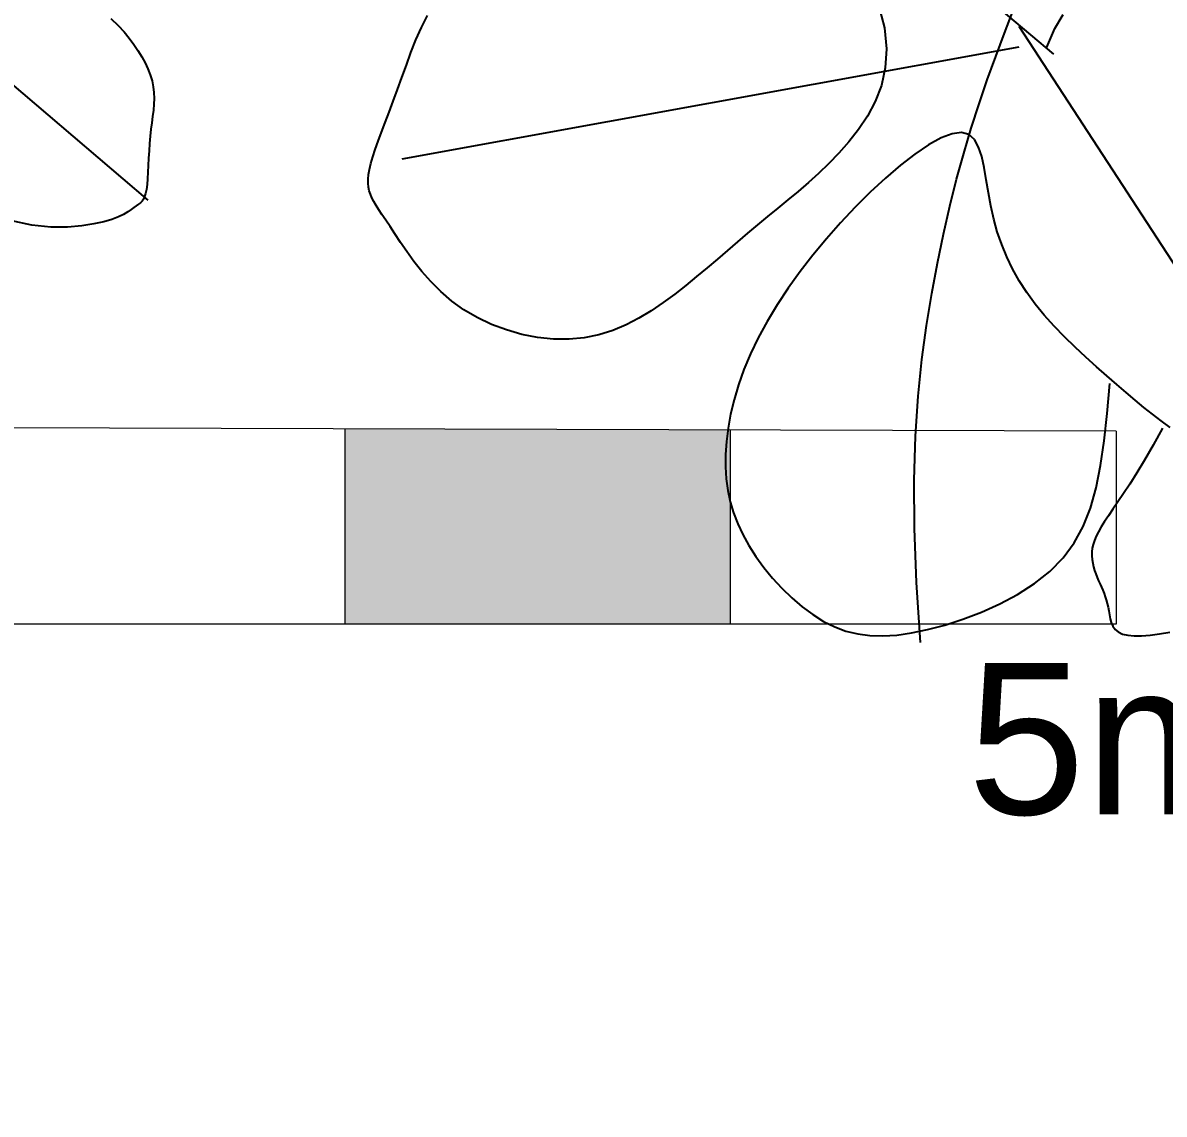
# Model space of a CAD drawing. Header units: metres. Extents: x 10 to 239, y 2 to 253.
# Drawn here: x 85.853 to 88.814, y 92.052 to 94.884 of the extents above; entities that cross this region are included whole.
import ezdxf

# ---------------------------------------------------------------- set-up
doc = ezdxf.new("R2010")
doc.units = ezdxf.units.M
doc.header["$MEASUREMENT"] = 0
for name, color, linetype in [('1', 7, 'Continuous'), ('1gris oscuro', 253, 'Continuous'), ('cot200', 9, 'Continuous')]:
    doc.layers.add(name, color=color, linetype=linetype)
doc.layers.add('barrera', color=7, linetype='Continuous', lineweight=0, true_color=0x9dbb63)
doc.layers.add('bloques ARBOLES', color=7, linetype='Continuous', true_color=0xb8d897)
doc.styles.add('Annotative', font='arial.ttf')

# ---------------------------------------------------------------- blocks, each defined once
blk = doc.blocks.new('A$C6F4E7DED')
for p, q in [((1298.93, 603.85), (1669.06, 916.06)), ((1332.74, 618.35), (1326.5, 634.49)), ((1419.1, 637.47), (1415.1, 621.92)), ((1298.22, 621.44), (1292.5, 631.23)), ((1732.66, 622.26), (1728.41, 630.49)), ((1322.96, 623.06), (1116.26, 306.06)), ((1303.73, 608.66), (1298.22, 621.44)), ((1415.1, 621.92), (1413.68, 607.64)), ((1736.41, 613.73), (1732.66, 622.26)), ((1338.77, 602.34), (1332.74, 618.35)), ((1739.8, 605.05), (1736.41, 613.73)), ((1322.96, 608.66), (1745.98, 531.81)), ((1413.68, 607.64), (1414.48, 594.54)), ((1742.95, 596.37), (1739.8, 605.05)), ((1344.59, 586.24), (1338.77, 602.34)), ((1745.98, 587.84), (1742.95, 596.37)), ((1414.48, 594.54), (1417.15, 582.54)), ((1748.97, 579.59), (1745.98, 587.84)), ((1350.19, 569.87), (1344.59, 586.24)), ((1417.15, 582.54), (1421.34, 571.55)), ((1751.92, 571.68), (1748.97, 579.59)), ((1421.34, 571.55), (1426.71, 561.49)), ((1754.78, 564.14), (1751.92, 571.68)), ((1355.55, 553.11), (1350.19, 569.87)), ((1757.49, 557.02), (1754.78, 564.14)), ((1426.71, 561.49), (1432.89, 552.27)), ((1760.02, 550.35), (1757.49, 557.02)), ((1353.34, 545.38), (1357.19, 548.81)), ((1360.68, 535.88), (1355.55, 553.11)), ((1357.19, 548.81), (1362.22, 550.22)), ((1362.22, 550.22), (1368.61, 549.39)), ((1368.61, 549.39), (1376.2, 546.49)), ((1432.89, 552.27), (1439.53, 543.81)), ((1762.31, 544.16), (1760.02, 550.35)), ((1348.3, 533.71), (1350.46, 540.24)), ((1350.46, 540.24), (1353.34, 545.38)), ((1376.2, 546.49), (1384.79, 541.75)), ((1384.79, 541.75), (1394.17, 535.41)), ((1439.53, 543.81), (1446.34, 536.03)), ((1764.32, 538.5), (1762.31, 544.16)), ((1346.63, 526.08), (1348.3, 533.71)), ((1365.57, 518.1), (1360.68, 535.88)), ((1394.17, 535.41), (1404.1, 527.72)), ((1446.34, 536.03), (1453.25, 528.83)), ((1766.01, 533.41), (1764.32, 538.5)), ((1767.32, 528.89), (1766.01, 533.41)), ((1345.21, 517.68), (1346.63, 526.08)), ((1404.1, 527.72), (1414.38, 518.92)), ((1453.25, 528.83), (1460.21, 522.11)), ((1768.28, 524.9), (1767.32, 528.89)), ((1768.91, 521.36), (1768.28, 524.9)), ((1343.81, 508.81), (1345.21, 517.68)), ((1370.22, 499.68), (1365.57, 518.1)), ((1414.38, 518.92), (1424.8, 509.26)), ((1460.21, 522.11), (1467.22, 515.79)), ((1769.21, 518.2), (1768.91, 521.36)), ((1769.21, 515.33), (1769.21, 518.2)), ((1424.8, 509.26), (1435.13, 498.98)), ((1467.22, 515.79), (1474.25, 509.78)), ((1474.25, 509.78), (1481.27, 503.96)), ((1767.61, 507.79), (1768.39, 510.2)), ((1768.39, 510.2), (1768.93, 512.69)), ((1768.93, 512.69), (1769.21, 515.33)), ((1342.19, 499.78), (1343.81, 508.81)), ((1481.27, 503.96), (1488.27, 498.26)), ((1763.76, 500.16), (1765.32, 502.86)), ((1765.32, 502.86), (1766.59, 505.37)), ((1766.59, 505.37), (1767.61, 507.79)), ((1340.16, 490.85), (1342.19, 499.78)), ((1374.62, 480.53), (1370.22, 499.68)), ((1435.13, 498.98), (1445.18, 488.3)), ((1488.27, 498.26), (1495.21, 492.58)), ((1757.13, 490), (1759.7, 493.83)), ((1759.7, 493.83), (1761.9, 497.18)), ((1761.9, 497.18), (1763.76, 500.16)), ((1337.66, 482.07), (1340.16, 490.85)), ((1445.18, 488.3), (1454.87, 477.32)), ((1495.21, 492.58), (1502.09, 486.84)), ((1502.09, 486.84), (1508.93, 481.03)), ((1750.78, 480.57), (1754.17, 485.62)), ((1754.17, 485.62), (1757.13, 490)), ((1334.67, 473.44), (1337.66, 482.07)), ((1378.76, 460.59), (1374.62, 480.53)), ((1508.93, 481.03), (1515.77, 475.17)), ((1746.94, 474.82), (1750.78, 480.57)), ((1331.17, 464.96), (1334.67, 473.44)), ((1454.87, 477.32), (1464.12, 466.11)), ((1515.77, 475.17), (1522.65, 469.26)), ((1742.61, 468.5), (1746.94, 474.82)), ((1327.15, 456.63), (1331.17, 464.96)), ((1464.12, 466.11), (1472.88, 454.76)), ((1522.65, 469.26), (1529.61, 463.32)), ((1529.61, 463.32), (1536.67, 457.34)), ((1737.73, 461.79), (1742.61, 468.5)), ((1322.59, 448.45), (1327.15, 456.63)), ((1382.65, 439.75), (1378.76, 460.59)), ((1472.88, 454.76), (1481.07, 443.32)), ((1536.67, 457.34), (1543.89, 451.35)), ((1726.15, 447.89), (1732.26, 454.86)), ((1732.26, 454.86), (1737.73, 461.79)), ((1317.46, 440.42), (1322.59, 448.45)), ((1543.89, 451.35), (1551.29, 445.35)), ((1719.35, 441.06), (1726.15, 447.89)), ((1311.75, 432.54), (1317.46, 440.42)), ((1386.25, 417.87), (1382.65, 439.75)), ((1481.07, 443.32), (1488.64, 431.89)), ((1551.29, 445.35), (1558.92, 439.37)), ((1558.92, 439.37), (1566.8, 433.53)), ((1711.82, 434.55), (1719.35, 441.06)), ((1305.46, 424.82), (1311.75, 432.54)), ((1488.64, 431.89), (1495.51, 420.53)), ((1566.8, 433.53), (1574.97, 427.97)), ((1703.51, 428.54), (1711.82, 434.55)), ((1298.7, 417.27), (1305.46, 424.82)), ((1574.97, 427.97), (1583.44, 422.83)), ((1583.44, 422.83), (1592.25, 418.26)), ((1684.65, 418.56), (1694.42, 423.18)), ((1694.42, 423.18), (1703.51, 428.54)), ((1291.61, 409.93), (1298.7, 417.27)), ((1389.42, 394.58), (1386.25, 417.87)), ((1495.51, 420.53), (1501.62, 409.33)), ((1592.25, 418.26), (1601.43, 414.39)), ((1674.38, 414.72), (1684.65, 418.56)), ((628.36, 407.57), (623.41, 402.83)), ((1284.31, 402.82), (1291.61, 409.93)), ((1501.62, 409.33), (1506.92, 398.33)), ((1601.43, 414.39), (1611, 411.37)), ((1611, 411.37), (1620.99, 409.33)), ((1620.99, 409.33), (1631.41, 408.38)), ((1631.41, 408.38), (1642.11, 408.5)), ((1642.11, 408.5), (1652.95, 409.64)), ((1652.95, 409.64), (1663.76, 411.73)), ((1663.76, 411.73), (1674.38, 414.72)), ((623.41, 402.83), (619.34, 398.37)), ((1276.93, 395.98), (1284.31, 402.82)), ((615.85, 394.07), (612.68, 389.82)), ((619.34, 398.37), (615.85, 394.07)), ((1269.61, 389.42), (1276.93, 395.98)), ((1391.99, 369.43), (1389.42, 394.58)), ((1506.92, 398.33), (1511.44, 387.59)), ((609.79, 385.58), (607.2, 381.37)), ((612.68, 389.82), (609.79, 385.58)), ((1262.48, 383.19), (1269.61, 389.42)), ((1511.44, 387.59), (1515.2, 377.1)), ((604.92, 377.19), (602.97, 373.04)), ((607.2, 381.37), (604.92, 377.19)), ((1249.26, 371.78), (1255.67, 377.3)), ((1255.67, 377.3), (1262.48, 383.19)), ((1262.31, 357.48), (1260.47, 378.11)), ((1515.2, 377.1), (1518.25, 366.9)), ((601.38, 368.92), (600.15, 364.83)), ((602.97, 373.04), (601.38, 368.92)), ((602.74, 283.05), (705.91, 370.66)), ((1243.16, 366.57), (1249.26, 371.78)), ((1393.82, 341.98), (1391.99, 369.43)), ((599.3, 360.79), (598.85, 356.77)), ((600.15, 364.83), (599.3, 360.79)), ((1231.33, 356.89), (1237.23, 361.63)), ((1237.23, 361.63), (1243.16, 366.57)), ((1518.25, 366.9), (1520.62, 356.99)), ((598.85, 356.77), (598.73, 352.77)), ((598.73, 352.77), (598.89, 348.73)), ((1219.05, 347.81), (1225.32, 352.3)), ((1225.32, 352.3), (1231.33, 356.89)), ((1264.35, 338.75), (1262.31, 357.48)), ((1520.62, 356.99), (1522.35, 347.41)), ((598.89, 348.73), (599.25, 344.63)), ((599.25, 344.63), (599.75, 340.42)), ((1224.31, 347.47), (1230.78, 335.73)), ((1522.35, 347.41), (1523.48, 338.16)), ((599.75, 340.42), (600.33, 336.08)), ((1266.81, 321.77), (1264.35, 338.75)), ((1394.72, 311.79), (1393.82, 341.98)), ((1523.48, 338.16), (1524.05, 329.27)), ((600.33, 336.08), (600.92, 331.57)), ((600.92, 331.57), (601.45, 326.86)), ((1230.78, 335.73), (1236.67, 325.51)), ((1524.05, 329.27), (1524.09, 320.75)), ((601.45, 326.86), (601.88, 321.92)), ((601.88, 321.92), (602.22, 316.86)), ((1236.67, 325.51), (1242.02, 316.67)), ((1269.89, 306.41), (1266.81, 321.77)), ((602.22, 316.86), (602.5, 311.79)), ((1242.02, 316.67), (1246.85, 309.03)), ((1524.09, 320.75), (1523.58, 312.54)), ((602.5, 311.79), (602.74, 306.83)), ((602.74, 306.83), (602.99, 302.09)), ((1246.85, 309.03), (1251.18, 302.44)), ((1273.79, 292.53), (1269.89, 306.41)), ((1394.54, 278.43), (1394.72, 311.79)), ((1523.58, 312.54), (1522.51, 304.59)), ((602.99, 302.09), (603.27, 297.68)), ((603.27, 297.68), (603.6, 293.73)), ((1251.18, 302.44), (1255.04, 296.74)), ((1522.51, 304.59), (1520.85, 296.85)), ((603.6, 293.73), (604.03, 290.35)), ((604.03, 290.35), (604.58, 287.61)), ((1255.04, 296.74), (1258.47, 291.76)), ((1258.47, 291.76), (1261.49, 287.34)), ((1278.72, 280), (1273.79, 292.53)), ((1520.85, 296.85), (1518.59, 289.26)), ((604.58, 287.61), (605.25, 285.44)), ((605.25, 285.44), (606.07, 283.73)), ((606.07, 283.73), (607.04, 282.35)), ((607.04, 282.35), (608.17, 281.19)), ((1261.49, 287.34), (1264.12, 283.35)), ((1264.12, 283.35), (1266.38, 279.7)), ((1518.59, 289.26), (1515.72, 281.77)), ((608.17, 281.19), (609.47, 280.14)), ((609.47, 280.14), (610.95, 279.08)), ((610.95, 279.08), (612.63, 277.89)), ((612.63, 277.89), (614.53, 276.49)), ((614.53, 276.49), (616.81, 274.92)), ((616.81, 274.92), (619.65, 273.23)), ((1266.38, 279.7), (1268.28, 276.36)), ((1268.28, 276.36), (1269.84, 273.27)), ((1284.9, 268.68), (1278.72, 280)), ((1393.1, 241.44), (1394.54, 278.43)), ((1512.2, 274.31), (1508.03, 266.83)), ((1515.72, 281.77), (1512.2, 274.31)), ((619.65, 273.23), (623.21, 271.5)), ((623.21, 271.5), (627.69, 269.79)), ((627.69, 269.79), (633.24, 268.17)), ((633.24, 268.17), (640.06, 266.69)), ((640.06, 266.69), (648.31, 265.44)), ((682.69, 265.75), (697.42, 268.93)), ((1269.84, 273.27), (1271.07, 270.39)), ((1271.07, 270.39), (1271.98, 267.65)), ((1271.98, 267.65), (1272.57, 265.01)), ((1292.52, 258.43), (1284.9, 268.68)), ((1508.03, 266.83), (1503.2, 259.31)), ((648.31, 265.44), (658.14, 264.54)), ((658.14, 264.54), (669.6, 264.46)), ((669.6, 264.46), (682.69, 265.75)), ((1272.57, 265.01), (1272.88, 262.43)), ((1272.91, 259.85), (1272.68, 257.29)), ((1272.88, 262.43), (1272.91, 259.85)), ((1301.7, 249.14), (1292.52, 258.43)), ((1503.2, 259.31), (1497.77, 251.84)), ((1271.64, 252.23), (1270.89, 249.75)), ((1272.25, 254.74), (1271.64, 252.23)), ((1272.68, 257.29), (1272.25, 254.74)), ((1497.77, 251.84), (1491.81, 244.53)), ((1268.15, 242.67), (1267.19, 240.45)), ((1269.11, 244.97), (1268.15, 242.67)), ((1270.04, 247.33), (1269.11, 244.97)), ((1270.89, 249.75), (1270.04, 247.33)), ((1312.22, 240.77), (1301.7, 249.14)), ((1491.81, 244.53), (1485.4, 237.51)), ((1265.32, 236.13), (1264.44, 233.97)), ((1266.24, 238.28), (1265.32, 236.13)), ((1267.19, 240.45), (1266.24, 238.28)), ((1323.75, 233.32), (1312.22, 240.77)), ((1390.26, 200.39), (1393.1, 241.44)), ((1485.4, 237.51), (1478.61, 230.91)), ((1262.24, 227.13), (1261.7, 224.63)), ((1262.89, 229.5), (1262.24, 227.13)), ((1263.63, 231.77), (1262.89, 229.5)), ((1264.44, 233.97), (1263.63, 231.77)), ((1335.98, 226.76), (1323.75, 233.32)), ((1478.61, 230.91), (1471.53, 224.84)), ((1260.82, 219.27), (1260.28, 216.56)), ((1261.26, 221.99), (1260.82, 219.27)), ((1261.7, 224.63), (1261.26, 221.99)), ((1348.58, 221.08), (1335.98, 226.76)), ((1361.24, 216.27), (1348.58, 221.08)), ((1464.22, 219.43), (1456.76, 214.8)), ((1471.53, 224.84), (1464.22, 219.43)), ((1258.38, 211.52), (1256.81, 209.35)), ((1259.5, 213.95), (1258.38, 211.52)), ((1260.28, 216.56), (1259.5, 213.95)), ((1373.64, 212.31), (1361.24, 216.27)), ((1385.45, 209.2), (1373.64, 212.31)), ((1456.76, 214.8), (1449.19, 211.04)), ((1226.46, 206.23), (1219.42, 207.37)), ((1232.9, 205.41), (1226.46, 206.23)), ((1238.7, 204.96), (1232.9, 205.41)), ((1243.81, 204.9), (1238.7, 204.96)), ((1248.2, 205.29), (1243.81, 204.9)), ((1251.82, 206.16), (1248.2, 205.29)), ((1254.66, 207.54), (1251.82, 206.16)), ((1256.81, 209.35), (1254.66, 207.54)), ((1396.44, 206.91), (1385.45, 209.2)), ((1406.62, 205.46), (1396.44, 206.91)), ((1416.11, 204.85), (1406.62, 205.46)), ((1425.01, 205.09), (1416.11, 204.85)), ((1433.42, 206.2), (1425.01, 205.09)), ((1441.45, 208.18), (1433.42, 206.2)), ((1449.19, 211.04), (1441.45, 208.18))]:
    blk.add_line(p, q)
blk = doc.blocks.new('asddsd')
at = {"layer": 'bloques ARBOLES', "xscale": -0.00378276582045174, "yscale": 0.00378276582045174, "zscale": 0.00378276582045174}
for p in [(70.0692, 9.5477, 1.2423), (75.052, 8.7124, 1.2423)]:
    blk.add_blockref('A$C6F4E7DED', p, dxfattribs=at)
blk = doc.blocks.new('EÑSLJFLASDFA')
at = {"layer": '1gris oscuro', "lineweight": 0, "ltscale": 0.002}
h = blk.add_hatch(color=256, dxfattribs=at)
h.dxf.hatch_style = 1
h.paths.add_polyline_path([(2, 0.5089), (1, 0.5119), (1, 0), (2, 0)])
h.paths.add_polyline_path([(4, 0.503), (3, 0.506), (3, 0), (4, 0)])
for p, q in [((5, 0.5), (0, 0.5149)), ((3, 0), (3, 0.506)), ((5, 0.5), (5, 0)), ((5, 0), (0, 0))]:
    blk.add_line(p, q, dxfattribs=at)
at = {"layer": '1gris oscuro', "ltscale": 0.02, "style": 'Annotative'}
blk.add_text('5m', height=0.39284, dxfattribs=at).set_placement((4.6144, -0.494))

msp = doc.modelspace()

# ---------------------------------------------------------------- linework, layer by layer
at = {"layer": '1gris oscuro', "lineweight": 0, "ltscale": 0.002}
msp.add_line((87.68954, 93.32414), (87.68954, 93.82711), dxfattribs=at)
at = {"layer": 'barrera'}
for points, knots in [([(75.74284, 83.80593), (75.89193, 89.61884), (75.56165, 96.24427), (78.39904, 102.87886), (87.61077, 103.05108), (90.19518, 105.25882), (88.83637, 107.3807)], [0.1293999, 0.1293999, 0.1293999, 0.1293999, 1, 2, 3, 4, 4, 4, 4]), ([(90.10405, 104.62796), (90.09643, 104.6131), (90.08867, 104.59834), (89.92633, 104.29679), (89.72319, 104.04841), (89.26656, 103.62453), (89.01285, 103.4473), (88.47214, 103.13985), (88.18455, 103.00949), (87.19084, 102.6332), (86.41991, 102.45878), (84.83655, 102.17051), (84.01918, 102.05315), (82.44328, 101.76844), (81.68558, 101.60041), (80.6561, 101.24414), (80.31779, 101.09794), (79.67592, 100.73935), (79.37481, 100.51445), (78.82619, 99.98743), (78.58052, 99.68598), (77.89225, 98.61806), (77.53875, 97.70461), (77.18053, 96.10385), (77.08994, 95.54345), (76.95736, 94.35348), (76.91439, 93.71858), (76.81712, 91.44167), (76.81459, 89.52164), (76.71951, 85.99383), (76.68465, 84.95283), (76.65905, 83.80593)], [5.1390175, 5.1390175, 5.1390175, 5.1390175, 5.1460084, 5.1460084, 5.2828064, 5.2828064, 5.4196044, 5.4196044, 5.5564024, 5.5564024, 5.8699539, 5.8699539, 6.1835055, 6.1835055, 6.497057, 6.497057, 6.6723546, 6.6723546, 6.8743734, 6.8743734, 7.0763922, 7.0763922, 7.504627, 7.504627, 7.7127699, 7.7127699, 7.9209128, 7.9209128, 8.3845027, 8.3845027, 8.5557008, 8.5557008, 8.5557008, 8.5557008])]:
    msp.add_open_spline(points, degree=3, knots=knots, dxfattribs=at)
at = {"layer": 'cot200'}
for points, knots in [([(105.215, 94.15308), (103.35097, 95.09118), (101.57786, 96.23546), (99.89572, 97.58602), (97.25145, 99.70905), (94.83198, 102.34183), (92.63749, 105.48477), (90.99309, 107.83988), (89.47502, 110.48144), (88.08409, 113.4714)], [0.35931703, 0.35931703, 0.35931703, 0.35931703, 0.44907386, 0.44907386, 0.44907386, 0.59016871, 0.59016871, 0.59016871, 0.69589545, 0.69589545, 0.69589545, 0.69589545]), ([(83.57738, 109.55945), (85.43068, 104.5297), (87.62816, 99.61053), (89.90867, 95.3384), (92.3573, 90.75133), (94.90166, 86.91023), (97.54056, 83.80593)], [0.53209812, 0.53209812, 0.53209812, 0.53209812, 0.8873596, 0.8873596, 0.8873596, 1.26881168, 1.26881168, 1.26881168, 1.26881168])]:
    msp.add_open_spline(points, degree=3, knots=knots, dxfattribs=at)
msp.add_open_spline([(87.50495, 83.80593), (83.20343, 92.2462), (79.8048, 100.85933), (77.32539, 109.64844)], degree=3, dxfattribs=at)

# ---------------------------------------------------------------- block references
at = {"layer": '1', "lineweight": 0}
for name, p in [('asddsd', (18.38943, 83.80593)), ('EÑSLJFLASDFA', (83.68954, 93.32414))]:
    msp.add_blockref(name, p, dxfattribs=at)

doc.saveas('drawing.dxf')
